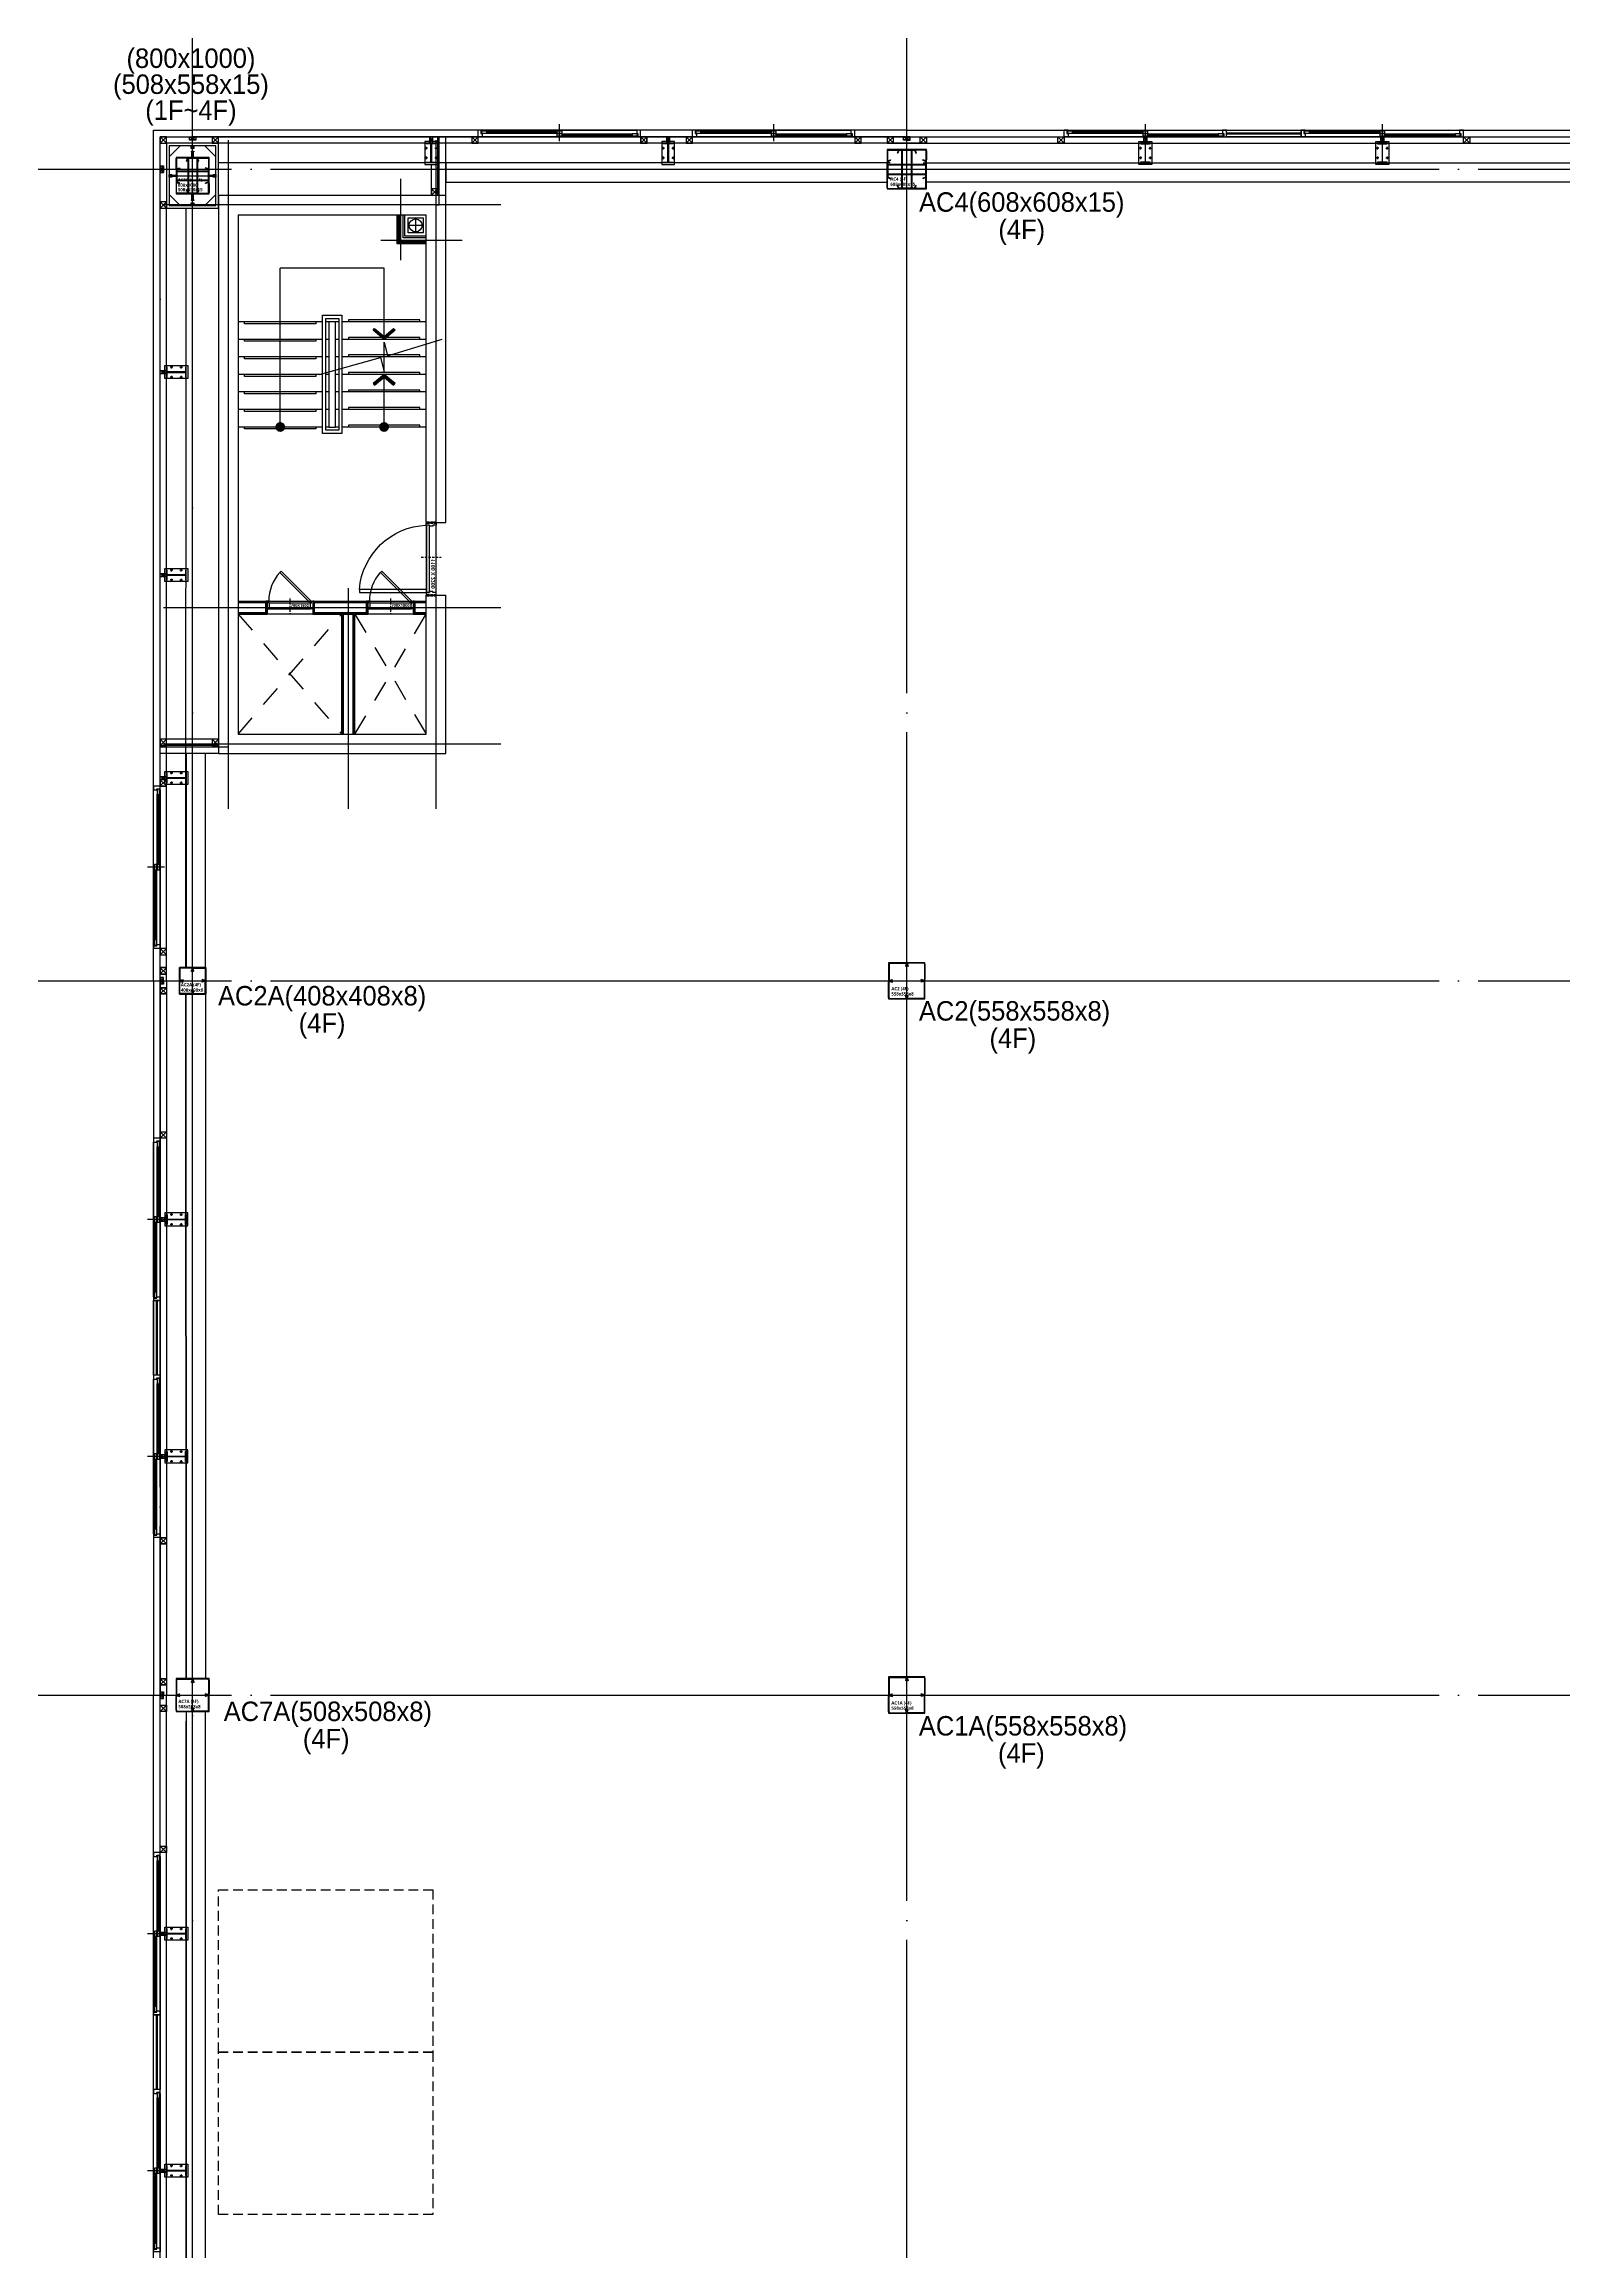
# Model space of a CAD drawing. Header units: millimetres. Extents: x -47382 to 204618, y -51045 to 127155.
# Drawn here: x 33714 to 57121, y 31796 to 65797 of the extents above; entities that cross this region are included whole.
import ezdxf
from ezdxf.enums import TextEntityAlignment as Align

# ---------------------------------------------------------------- set-up
doc = ezdxf.new("R2010")
doc.units = ezdxf.units.MM
doc.header["$LTSCALE"] = 300
doc.header["$MEASUREMENT"] = 0
for name, pattern in [('CEN', [62, 60, -1, 0, -1]), ('DASHED', [0.75, 0.5, -0.25]), ('HID', [2, 1.1, -0.9]), ('HIDDEN2', [0.1875, 0.125, -0.0625])]:
    doc.linetypes.add(name, pattern=pattern)
doc.layers.get('0').update_dxf_attribs({"linetype": 'CONTINUOUS'})
doc.layers.get('Defpoints').update_dxf_attribs({"color": 153, "linetype": 'CONTINUOUS'})
for name, color, linetype in [('1', 7, 'CONTINUOUS'), ('6', 6, 'CONTINUOUS'), ('A-CEN', 1, 'CEN'), ('A-CODE-DRAIN', 6, 'CONTINUOUS'), ('A-DOOR', 4, 'CONTINUOUS'), ('A-DOOR-JAMB', 4, 'CONTINUOUS'), ('A-DOOR-SILL', 8, 'CONTINUOUS'), ('A-DOOR-SWING', 8, 'CONTINUOUS'), ('A-FLOR-FLIN-TYP2', 8, 'CONTINUOUS'), ('A-FLOR-GW', 6, 'CONTINUOUS'), ('A-FLOR-PANL', 6, 'CONTINUOUS'), ('A-FLOR-STRA-ETC', 7, 'CONTINUOUS'), ('A-FLOR-STRA-MAIN', 4, 'CONTINUOUS'), ('A-FLOR-STRA-SUB', 9, 'CONTINUOUS'), ('A-FLOR-STUD', 9, 'CONTINUOUS'), ('A-PS-HID', 5, 'HID'), ('A-ST-AXIS-CEN', 252, 'CEN'), ('A-ST-COL', 2, 'CONTINUOUS'), ('A-ST-CONC', 2, 'CONTINUOUS'), ('A-WALL-DRY1', 7, 'CONTINUOUS'), ('A-WIN', 4, 'CONTINUOUS'), ('Bound', 9, 'CONTINUOUS'), ('SS-PLATE', 32, 'CONTINUOUS'), ('STEEL', 2, 'CONTINUOUS'), ('XREF-PLAN$0$A-STEEL', 7, 'CONTINUOUS'), ('지게차충전대', 7, 'DASHED'), ('충돌방지대 IN', 4, 'CONTINUOUS')]:
    doc.layers.add(name, color=color, linetype=linetype)
doc.layers.add('A-ANNO-NPLT', color=129, linetype='CONTINUOUS', plot=False)
doc.layers.add('Defpoint', color=161, linetype='CONTINUOUS', plot=False)
doc.layers.add('가는선', color=5, linetype='CONTINUOUS', lineweight=9)
doc.layers.add('보조근', color=7, linetype='CONTINUOUS', lineweight=0)
doc.styles.add('SH_대대리576', font='NanumGothicBold.ttf')
doc.styles.add('SHP-나눔bo', font='')
doc.styles.add('돋움', font='')
doc.styles.get('SHP-나눔bo').set_extended_font_data('NanumGothic', bold=True)
doc.styles.get('돋움').set_extended_font_data('Dotum')

# ---------------------------------------------------------------- blocks, each defined once
blk = doc.blocks.new('XR-평면도$0$8F-PLAN$0$arrow2')
at = {"color": 8}
blk.add_lwpolyline([(0, 0.87), (0.74, 0), (0, -0.87), (0.15, -1), (1, 0), (0.15, 1)], close=True, dxfattribs=at)
for points in [[(0, 0.87), (0.15, 1), (0.74, 0), (1, 0)], [(0.74, 0), (1, 0), (0, -0.87), (0.15, -1)]]:
    blk.add_solid(points, dxfattribs=at)
blk = doc.blocks.new('G$C3E142F4A')
at = {"layer": 'A-ANNO-NPLT', "linetype": 'HIDDEN2'}
for p, q in [((462, 740), (462, 720)), ((462, 740), (582, 740)), ((462, 730), (582, 730)), ((462, 720), (582, 720)), ((472, 740), (472, 720)), ((562, 740), (562, 720)), ((582, 740), (582, 720)), ((422, 370), (660, 370)), ((462, 20), (462, 0)), ((462, 20), (582, 20)), ((462, 10), (582, 10)), ((462, 0), (582, 0)), ((472, 20), (472, 0)), ((562, 20), (562, 0)), ((582, 20), (582, 0))]:
    blk.add_line(p, q, dxfattribs=at)
at = {"layer": 'A-ANNO-NPLT', "linetype": 'ByBlock'}
blk.add_lwpolyline([(462, 697), (497, 697), (497, 43), (462, 43)], close=True, dxfattribs=at)
at = {"layer": 'A-DOOR', "linetype": 'ByBlock'}
for p, q in [((0, 235), (462, 697)), ((462, 697), (462, 720)), ((462, 720), (582, 720)), ((462, 697), (484, 675)), ((497, 697), (462, 697)), ((497, 685), (497, 697)), ((582, 685), (497, 685)), ((582, 720), (582, 685)), ((21, 212), (484, 675))]:
    blk.add_line(p, q, dxfattribs=at)
blk.add_lwpolyline([(0, 235), (21, 212)], dxfattribs=at)
at = {"layer": 'A-DOOR-JAMB'}
for p, q in [((497, 43), (462, 43)), ((462, 43), (462, 20)), ((472, 20), (582, 20)), ((497, 55), (497, 43)), ((582, 55), (497, 55)), ((582, 20), (582, 55))]:
    blk.add_line(p, q, dxfattribs=at)
at = {"layer": 'A-DOOR-SILL'}
blk.add_line((582, 38), (582, 685), dxfattribs=at)
at = {"layer": 'A-DOOR-SWING'}
blk.add_arc((465, 711), 668, 228.3916, 269.7655, dxfattribs=at)
at = {"layer": 'A-ANNO-NPLT', "linetype": 'ByBlock', "style": 'SHP-나눔bo'}
blk.add_text('700X1800', height=45, rotation=90, dxfattribs=at).set_placement((552, 522), align=Align.CENTER)
blk = doc.blocks.new('A$C0e376f74')
at = {"layer": 'A-ANNO-NPLT', "linetype": 'HIDDEN2'}
for p, q in [((-20, 140), (-20, 10)), ((0, 140), (-20, 140)), ((0, 120), (-20, 120)), ((0, 30), (-20, 30)), ((0, 10), (-20, 10)), ((-10, 140), (-10, 10)), ((0, 140), (0, 10)), ((525, 230), (525, -80)), ((1100, 140), (1120, 140)), ((1100, 140), (1100, 10)), ((1100, 120), (1120, 120)), ((1100, 30), (1120, 30)), ((1100, 10), (1120, 10)), ((1110, 140), (1110, 10)), ((1120, 140), (1120, 10))]:
    blk.add_line(p, q, dxfattribs=at)
at = {"layer": 'A-ANNO-NPLT', "linetype": 'ByBlock'}
blk.add_lwpolyline([(1067, 102), (33, 102), (33, 147), (1067, 147)], close=True, dxfattribs=at)
at = {"layer": 'A-DOOR', "linetype": 'ByBlock'}
blk.add_lwpolyline([(1067, 1181), (1067, 147), (1022, 147), (1022, 1181)], close=True, dxfattribs=at)
at = {"layer": 'A-DOOR-JAMB'}
for points in [[(0, 20), (0, 0), (30, 0), (30, 50), (45, 50), (45, 100), (30, 100), (30, 150), (0, 150), (0, 130)], [(1100, 20), (1100, 0), (1070, 0), (1070, 50), (1055, 50), (1055, 100), (1070, 100), (1070, 150), (1100, 150), (1100, 130)]]:
    blk.add_lwpolyline(points, dxfattribs=at)
at = {"layer": 'A-DOOR-SILL'}
for p, q in [((30, 150), (1070, 150)), ((1070, 0), (30, 0))]:
    blk.add_line(p, q, dxfattribs=at)
at = {"layer": 'A-DOOR-SWING'}
blk.add_arc((1107, 109), 1075, 94.5299, 177.8035, dxfattribs=at)
at = {"layer": 'A-ANNO-NPLT', "linetype": 'ByBlock', "style": 'SHP-나눔bo'}
blk.add_text('1100 X 2200', height=60, dxfattribs=at).set_placement((781, 16), align=Align.CENTER)
blk = doc.blocks.new('41')
at = {"layer": 'A-CEN'}
for p, q in [((150, 850), (150, -9450)), ((3350, -9450), (3350, 850)), ((4350, -150), (-850, -150)), ((2000, -9450), (2000, -6050)), ((-850, -6350), (4350, -6350)), ((-850, -8450), (4350, -8450))]:
    blk.add_line(p, q, dxfattribs=at)
at = {"layer": 'A-FLOR-FLIN-TYP2'}
for p, q in [((1450, -6450), (750, -6450)), ((3000, -6450), (2300, -6450))]:
    blk.add_line(p, q, dxfattribs=at)
at = {"layer": 'A-FLOR-STRA-ETC'}
for p, q in [((2550, -1125), (950, -1125)), ((950, -3570), (950, -1125)), ((2550, -2220), (2550, -1125)), ((2550, -3570), (2550, -2760))]:
    blk.add_line(p, q, dxfattribs=at)
blk.add_lwpolyline([(1557, -2760), (2496, -2502), (2550, -2719), (2550, -2261), (2603, -2475), (3443, -2218)], dxfattribs=at)
at = {"layer": 'A-FLOR-STRA-ETC', "const_width": 75}
for points in [[(950, -3607, -1), (950, -3532, -1)], [(2550, -3607, -1), (2550, -3532, -1)]]:
    blk.add_lwpolyline(points, format="xyb", close=True, dxfattribs=at)
at = {"layer": 'A-FLOR-STRA-MAIN'}
for p, q in [((1600, -1950), (300, -1950)), ((1700, -1950), (1650, -1950)), ((1850, -1950), (1800, -1950)), ((3200, -1950), (1900, -1950)), ((1600, -2220), (300, -2220)), ((1700, -2220), (1650, -2220)), ((1850, -2220), (1800, -2220)), ((3200, -2220), (1900, -2220)), ((1600, -2490), (300, -2490)), ((1700, -2490), (1650, -2490)), ((1850, -2490), (1800, -2490)), ((3200, -2490), (1900, -2490)), ((1600, -2760), (300, -2760)), ((1600, -3030), (300, -3030)), ((1700, -2760), (1650, -2760)), ((1700, -3030), (1650, -3030)), ((1850, -2760), (1800, -2760)), ((1850, -3030), (1800, -3030)), ((3200, -2760), (1900, -2760)), ((3200, -3030), (1900, -3030)), ((1600, -3300), (300, -3300)), ((1700, -3300), (1650, -3300)), ((1850, -3300), (1800, -3300)), ((3200, -3300), (1900, -3300)), ((1600, -3570), (300, -3570)), ((1700, -3570), (1650, -3570)), ((1850, -3570), (1800, -3570)), ((3200, -3570), (1900, -3570))]:
    blk.add_line(p, q, dxfattribs=at)
blk.add_lwpolyline([(1700, -3570), (1800, -3570), (1800, -1950), (1700, -1950)], close=True, dxfattribs=at)
at = {"layer": 'A-FLOR-STRA-SUB', "color": 250}
for points in [[(1500, -1950), (1500, -1980), (400, -1980), (400, -1950)], [(3100, -1950), (3100, -1920), (2000, -1920), (2000, -1950)], [(1500, -2220), (1500, -2250), (400, -2250), (400, -2220)], [(3100, -2220), (3100, -2190), (2000, -2190), (2000, -2220)], [(1500, -2490), (1500, -2520), (400, -2520), (400, -2490)], [(3100, -2490), (3100, -2460), (2000, -2460), (2000, -2490)], [(1500, -2760), (1500, -2790), (400, -2790), (400, -2760)], [(1500, -3030), (1500, -3060), (400, -3060), (400, -3030)], [(3100, -2760), (3100, -2730), (2000, -2730), (2000, -2760)], [(3100, -3030), (3100, -3000), (2000, -3000), (2000, -3030)], [(1500, -3300), (1500, -3330), (400, -3330), (400, -3300)], [(3100, -3300), (3100, -3270), (2000, -3270), (2000, -3300)], [(1500, -3570), (1500, -3600), (400, -3600), (400, -3570)], [(3100, -3570), (3100, -3540), (2000, -3540), (2000, -3570)]]:
    blk.add_lwpolyline(points, dxfattribs=at)
at = {"layer": 'A-FLOR-STRA-SUB'}
for points in [[(1900, -3670), (1600, -3670), (1600, -1850), (1900, -1850)], [(1850, -3620), (1650, -3620), (1650, -1900), (1850, -1900)]]:
    blk.add_lwpolyline(points, close=True, dxfattribs=at)
at = {"layer": 'A-PS-HID'}
for p, q in [((300, -8300), (1900, -6450)), ((300, -6450), (1900, -8300)), ((2100, -8300), (3200, -6450)), ((2100, -6450), (3200, -8300))]:
    blk.add_line(p, q, dxfattribs=at)
at = {"layer": 'A-ST-CONC'}
for p, q in [((0, 0), (3500, 0)), ((0, 0), (0, -8600)), ((3500, -5040), (3500, 0)), ((300, -300), (3200, -300)), ((300, -300), (300, -8300)), ((3200, -5040), (3200, -300)), ((3200, -5040), (3500, -5040)), ((3200, -8300), (3200, -6160)), ((3200, -6160), (3500, -6160)), ((3500, -8600), (3500, -6160)), ((300, -8300), (3200, -8300)), ((0, -8600), (3500, -8600))]:
    blk.add_line(p, q, dxfattribs=at)
at = {"layer": 'A-WALL-DRY1'}
for p, q in [((300, -6250), (750, -6250)), ((300, -6262), (738, -6262)), ((300, -6275), (725, -6275)), ((300, -6425), (725, -6425)), ((300, -6438), (738, -6438)), ((300, -6450), (750, -6450)), ((725, -6275), (725, -6425)), ((738, -6262), (738, -6438)), ((750, -6250), (750, -6450)), ((1450, -6250), (2300, -6250)), ((1450, -6250), (1450, -6450)), ((1450, -6450), (2300, -6450)), ((1462, -6262), (2288, -6262)), ((1462, -6262), (1462, -6438)), ((1462, -6438), (2288, -6438)), ((1475, -6275), (2275, -6275)), ((1475, -6275), (1475, -6425)), ((1475, -6425), (2275, -6425)), ((1900, -8300), (1900, -6450)), ((1912, -8300), (1912, -6450)), ((1925, -8300), (1925, -6450)), ((2075, -8300), (2075, -6450)), ((2088, -8300), (2088, -6450)), ((2100, -8300), (2100, -6450)), ((2275, -6275), (2275, -6425)), ((2288, -6262), (2288, -6438)), ((2300, -6250), (2300, -6450)), ((3000, -6250), (3200, -6250)), ((3000, -6250), (3000, -6450)), ((3000, -6450), (3200, -6450)), ((3012, -6262), (3200, -6262)), ((3012, -6262), (3012, -6438)), ((3012, -6438), (3200, -6438)), ((3025, -6275), (3025, -6425)), ((3025, -6275), (3200, -6275)), ((3025, -6425), (3200, -6425))]:
    blk.add_line(p, q, dxfattribs=at)
at = {"rotation": 270}
for p in [(730, -5788), (2280, -5788)]:
    blk.add_blockref('G$C3E142F4A', p, dxfattribs=at)
at = {"layer": 'A-DOOR', "xscale": -1, "rotation": 89.99999999999986}
blk.add_blockref('A$C0e376f74', (3350, -5050), dxfattribs=at)
at = {"layer": 'A-FLOR-STRA-ETC', "extrusion": (0, 0, -1), "xscale": 166.9148302599861, "yscale": 167.8920954242349, "zscale": -166.9148302599861, "rotation": 270.0000170093786}
blk.add_blockref('XR-평면도$0$8F-PLAN$0$arrow2', (-2550, -2053), dxfattribs=at)
at = {"layer": 'A-FLOR-STRA-ETC', "xscale": 166.9148302599861, "yscale": 167.8920954242349, "zscale": 166.9148302599861, "rotation": 90.00001700937857}
blk.add_blockref('XR-평면도$0$8F-PLAN$0$arrow2', (2550, -2927), dxfattribs=at)
blk = doc.blocks.new('A$C284E115B')
at = {"layer": 'A-FLOR-STUD'}
for p, q in [((2, 48, -103000), (98, 2, -103000)), ((2, 2, -103000), (98, 48, -103000))]:
    blk.add_line(p, q, dxfattribs=at)
at = {"layer": 'A-FLOR-STUD', "elevation": -103000}
for points in [[(0, 50), (100, 50), (100, 0), (0, 0)], [(2, 48), (98, 48), (98, 2), (2, 2)]]:
    blk.add_lwpolyline(points, close=True, dxfattribs=at)
blk = doc.blocks.new('BOLT')
at = {"layer": '1', "color": 251}
for p, q in [((-21, 0), (21, 0)), ((0, -21), (0, 21))]:
    blk.add_line(p, q, dxfattribs=at)
at = {"layer": '6', "color": 251}
blk.add_circle((0, 0), 11, dxfattribs=at)
blk = doc.blocks.new('WC2_BP')
at = {"layer": 'SS-PLATE', "color": 251, "ltscale": 0.05}
blk.add_lwpolyline([(-175, -100), (175, -100), (175, 100), (-175, 100)], close=True, dxfattribs=at)
at = {"linetype": 'HID', "yscale": 0.909090909090909, "zscale": 0.909090909090909}
for p, xscale in [((-75, 75), -0.909090909090909), ((75, 75), 0.909090909090909)]:
    blk.add_blockref('BOLT', p, dxfattribs=dict(at, xscale=xscale))
at = {"linetype": 'HID', "yscale": 0.909090909090909, "zscale": 0.909090909090909, "rotation": 180}
for p, xscale in [((-75, -75), 0.909090909090909), ((75, -75), -0.909090909090909)]:
    blk.add_blockref('BOLT', p, dxfattribs=dict(at, xscale=xscale))
blk = doc.blocks.new('H-300X150X6_5X9')
at = {"layer": 'Defpoint'}
for p, q in [((-3.25, 0), (3.25, 0)), ((0, -150), (0, 150))]:
    blk.add_line(p, q, dxfattribs=at)
at = {"layer": 'STEEL'}
blk.add_lwpolyline([(-75, -150), (-75, -141), (-16.25, -141, 0.41421356), (-3.25, -128), (-3.25, 128, 0.41421356), (-16.25, 141), (-75, 141), (-75, 150), (75, 150), (75, 141), (16.25, 141, 0.41421356), (3.25, 128), (3.25, -128, 0.41421356), (16.25, -141), (75, -141), (75, -150)], format="xyb", close=True, dxfattribs=at)
at = {"layer": 'SS-PLATE', "color": 251, "ltscale": 0.05, "rotation": 90}
blk.add_blockref('WC2_BP', (0, 0), dxfattribs=at)
blk = doc.blocks.new('A$C2E56680A')
blk.add_blockref('A$C284E115B', (0, 50))
at = {"layer": 'STEEL', "xscale": -1, "rotation": 89.99999999999999}
blk.add_blockref('H-300X150X6_5X9', (250, 75, -103000), dxfattribs=at)
blk = doc.blocks.new('3-11000')
at = {"layer": 'A-FLOR-FLIN-TYP2'}
for p, q in [((200, -300, -103000), (200, 11000, -103000)), ((500, 254, -103496), (500, 10600, -952))]:
    blk.add_line(p, q, dxfattribs=at)
at = {"layer": 'A-FLOR-GW'}
for p, q in [((0, 0, -103000), (0, 11000, -103000)), ((100, 0, -103000), (100, 11000, -103000))]:
    blk.add_line(p, q, dxfattribs=at)
for p in [(100, 7250), (100, 3600)]:
    blk.add_blockref('A$C2E56680A', p)
blk = doc.blocks.new('A$C02DD68EE')
at = {"layer": 'A-FLOR-STUD'}
for p, q in [((125, 11000, -103000), (102, 10952, -103000)), ((125, 11000, -103000), (148, 10952, -103000)), ((102, 48, -103000), (125, 0, -103000)), ((148, 48, -103000), (125, 0, -103000))]:
    blk.add_line(p, q, dxfattribs=at)
at = {"layer": 'A-FLOR-STUD', "elevation": -103000}
for points in [[(100, 11000), (100, 10950), (150, 10950), (150, 11000)], [(102, 11000), (102, 10952), (148, 10952), (148, 11000)], [(150, 0), (150, 50), (100, 50), (100, 0)], [(148, 0), (148, 48), (102, 48), (102, 0)]]:
    blk.add_lwpolyline(points, dxfattribs=at)
blk.add_blockref('3-11000', (0, 0))
blk = doc.blocks.new('pw2700')
at = {"layer": 'A-WIN'}
for p, q in [((-2525, 0), (-2525, 100)), ((-2465, 100), (-2525, 100)), ((-2465, 0), (-2525, 0)), ((-2465, 91), (-2485, 91)), ((-2485, 91), (-2485, 50)), ((-2485, 50), (-2465, 50)), ((-2395, 88), (-2475, 88)), ((-2475, 88), (-2475, 53)), ((-2475, 53), (-2395, 53)), ((-2465, 100), (-85, 100)), ((-2465, 100), (-2465, 91)), ((-2465, 50), (-2465, 0)), ((-85, 0), (-2465, 0)), ((-2395, 88), (-1315, 88)), ((-2395, 53), (-2395, 88)), ((-2395, 71), (-1315, 71)), ((-2395, 53), (-1315, 53)), ((-1235, 88), (-1315, 88)), ((-1315, 88), (-1315, 53)), ((-1315, 53), (-1235, 53)), ((-1235, 47), (-1315, 47)), ((-1315, 47), (-1315, 12)), ((-1315, 12), (-1235, 12)), ((-1275, -70), (-1275, 195)), ((-1235, 53), (-1235, 88)), ((-1235, 47), (-155, 47)), ((-1235, 12), (-1235, 47)), ((-1235, 30), (-155, 30)), ((-1235, 12), (-155, 12)), ((-75, 47), (-155, 47)), ((-155, 47), (-155, 12)), ((-155, 12), (-75, 12)), ((-25, 100), (-85, 100)), ((-85, 100), (-85, 50)), ((-85, 50), (-65, 50)), ((-65, 9), (-85, 9)), ((-85, 9), (-85, 0)), ((-85, 0), (-25, 0)), ((-75, 12), (-75, 47)), ((-65, 50), (-65, 9)), ((-25, 0), (-25, 100)), ((-25, 50), (1125, 50)), ((1125, 0), (1125, 100)), ((1185, 100), (1125, 100)), ((1185, 0), (1125, 0)), ((1185, 91), (1165, 91)), ((1165, 91), (1165, 50)), ((1165, 50), (1185, 50)), ((1255, 88), (1175, 88)), ((1175, 88), (1175, 53)), ((1175, 53), (1255, 53)), ((1185, 100), (3565, 100)), ((1185, 100), (1185, 91)), ((1185, 50), (1185, 0)), ((3565, 0), (1185, 0)), ((1255, 88), (2335, 88)), ((1255, 53), (1255, 88)), ((1255, 71), (2335, 71)), ((1255, 53), (2335, 53)), ((2415, 88), (2335, 88)), ((2335, 88), (2335, 53)), ((2335, 53), (2415, 53)), ((2415, 47), (2335, 47)), ((2335, 47), (2335, 12)), ((2335, 12), (2415, 12)), ((2375, -70), (2375, 195)), ((2415, 53), (2415, 88)), ((2415, 47), (3495, 47)), ((2415, 12), (2415, 47)), ((2415, 30), (3495, 30)), ((2415, 12), (3495, 12)), ((3575, 47), (3495, 47)), ((3495, 47), (3495, 12)), ((3495, 12), (3575, 12)), ((3625, 100), (3565, 100)), ((3565, 100), (3565, 50)), ((3565, 50), (3585, 50)), ((3585, 9), (3565, 9)), ((3565, 9), (3565, 0)), ((3565, 0), (3625, 0)), ((3575, 12), (3575, 47)), ((3585, 50), (3585, 9)), ((3625, 0), (3625, 100))]:
    blk.add_line(p, q, dxfattribs=at)
blk.add_lwpolyline([(-25, 0), (-25, 100), (1125, 100), (1125, 0)], close=True, dxfattribs=at)
at = {"layer": '가는선'}
for p, q in [((-25, 62), (1125, 62)), ((-25, 38), (1125, 38))]:
    blk.add_line(p, q, dxfattribs=at)
blk = doc.blocks.new('G$CE0568444')
at = {"layer": 'A-WIN'}
for p, q in [((0, 70, -103000), (0, 170, -103000)), ((60, 170, -103000), (0, 170, -103000)), ((60, 70, -103000), (0, 70, -103000)), ((60, 161, -103000), (40, 161, -103000)), ((40, 161, -103000), (40, 120, -103000)), ((40, 120, -103000), (60, 120, -103000)), ((130, 158, -103000), (50, 158, -103000)), ((50, 158, -103000), (50, 123, -103000)), ((50, 123, -103000), (130, 123, -103000)), ((60, 170, -103000), (2440, 170, -103000)), ((60, 170, -103000), (60, 161, -103000)), ((60, 120, -103000), (60, 70, -103000)), ((2440, 70, -103000), (60, 70, -103000)), ((130, 158, -103000), (1210, 158, -103000)), ((130, 123, -103000), (130, 158, -103000)), ((130, 140, -103000), (1210, 140, -103000)), ((130, 123, -103000), (1210, 123, -103000)), ((1290, 158, -103000), (1210, 158, -103000)), ((1210, 158, -103000), (1210, 123, -103000)), ((1210, 123, -103000), (1290, 123, -103000)), ((1290, 117, -103000), (1210, 117, -103000)), ((1210, 117, -103000), (1210, 82, -103000)), ((1210, 82, -103000), (1290, 82, -103000)), ((1250, 0, -103000), (1250, 265, -103000)), ((1290, 123, -103000), (1290, 158, -103000)), ((1290, 117, -103000), (2370, 117, -103000)), ((1290, 82, -103000), (1290, 117, -103000)), ((1290, 99, -103000), (2370, 99, -103000)), ((1290, 82, -103000), (2370, 82, -103000)), ((2450, 117, -103000), (2370, 117, -103000)), ((2370, 117, -103000), (2370, 82, -103000)), ((2370, 82, -103000), (2450, 82, -103000)), ((2500, 170, -103000), (2440, 170, -103000)), ((2440, 170, -103000), (2440, 120, -103000)), ((2440, 120, -103000), (2460, 120, -103000)), ((2460, 79, -103000), (2440, 79, -103000)), ((2440, 79, -103000), (2440, 70, -103000)), ((2440, 70, -103000), (2500, 70, -103000)), ((2450, 82, -103000), (2450, 117, -103000)), ((2460, 120, -103000), (2460, 79, -103000)), ((2500, 70, -103000), (2500, 170, -103000))]:
    blk.add_line(p, q, dxfattribs=at)
blk = doc.blocks.new('XREF-PLAN$0$각-100X100')
at = {"layer": 'XREF-PLAN$0$A-STEEL', "color": 1}
for p, q in [((-47.7, -47.7), (47.7, 47.7)), ((-47.7, 47.7), (47.7, -47.7))]:
    blk.add_line(p, q, dxfattribs=at)
at = {"layer": 'XREF-PLAN$0$A-STEEL'}
blk.add_lwpolyline([(-50, -50), (50, -50), (50, 50), (-50, 50)], close=True, dxfattribs=at)
at = {"layer": 'XREF-PLAN$0$A-STEEL', "color": 8}
blk.add_lwpolyline([(-47.7, -47.7), (47.7, -47.7), (47.7, 47.7), (-47.7, 47.7)], close=True, dxfattribs=at)
blk = doc.blocks.new('AC1A (4f)')
at = {"layer": 'A-ST-COL'}
for p, q in [((20, 558), (20, 319)), ((28, 558), (28, 319)), ((40, 578), (279, 578)), ((40, 570), (279, 570)), ((290, 554), (277, 523)), ((285, 520), (277, 523)), ((298, 551), (285, 520)), ((300, 551), (313, 520)), ((308, 554), (321, 523)), ((313, 520), (321, 523)), ((558, 578), (319, 578)), ((558, 570), (319, 570)), ((570, 558), (570, 319)), ((578, 558), (578, 319)), ((20, 40), (20, 279)), ((28, 40), (28, 279)), ((40, 28), (279, 28)), ((40, 20), (279, 20)), ((44, 308), (75, 321)), ((44, 290), (75, 277)), ((47, 300), (78, 313)), ((47, 298), (78, 285)), ((78, 313), (75, 321)), ((78, 285), (75, 277)), ((285, 78), (277, 75)), ((290, 44), (277, 75)), ((298, 47), (285, 78)), ((300, 47), (313, 78)), ((308, 44), (321, 75)), ((313, 78), (321, 75)), ((558, 28), (319, 28)), ((558, 20), (319, 20)), ((520, 313), (523, 321)), ((551, 300), (520, 313)), ((551, 298), (520, 285)), ((520, 285), (523, 277)), ((554, 308), (523, 321)), ((554, 290), (523, 277)), ((570, 40), (570, 279)), ((578, 40), (578, 279))]:
    blk.add_line(p, q, dxfattribs=at)
for centre, radius, start, end in [((40, 558), 20, 90, 180), ((40, 558), 12, 90, 180), ((279, 558), 20, 340, 90), ((279, 558), 12, 340, 90), ((319, 558), 20, 90, 200), ((319, 558), 12, 90, 200), ((558, 558), 20, 0, 90), ((558, 558), 12, 0, 90), ((40, 319), 20, 180, 290), ((40, 279), 20, 70, 180), ((40, 40), 20, 180, 270), ((40, 319), 12, 180, 290), ((40, 279), 12, 70, 180), ((40, 40), 12, 180, 270), ((279, 40), 20, 270, 20), ((279, 40), 12, 270, 20), ((319, 40), 20, 160, 270), ((319, 40), 12, 160, 270), ((558, 319), 20, 250, 0), ((558, 279), 20, 0, 110), ((558, 319), 12, 250, 0), ((558, 279), 12, 0, 110), ((558, 40), 20, 270, 0), ((558, 40), 12, 270, 0)]:
    blk.add_arc(centre, radius, start, end, dxfattribs=at)
at = {"layer": 'Bound', "color": 9, "linetype": 'Continuous'}
for p, q in [((578, 578), (20, 578)), ((20, 578), (20, 20)), ((578, 20), (578, 578)), ((20, 20), (578, 20))]:
    blk.add_line(p, q, dxfattribs=at)
at = {"layer": 'Defpoint'}
for p, q in [((299, 0), (299, 598)), ((0, 299), (598, 299))]:
    blk.add_line(p, q, dxfattribs=at)
at = {"layer": 'Defpoint', "linetype": 'Continuous', "style": 'SH_대대리576'}
for s, p in [('AC1A (4F)', (62, 179)), ('558x558x8', (62, 98))]:
    blk.add_text(s, height=50, dxfattribs=at).set_placement(p, align=Align.MIDDLE_LEFT)
blk = doc.blocks.new('AC2 (4f)')
at = {"layer": 'A-ST-COL'}
for p, q in [((20, 558), (20, 319)), ((28, 558), (28, 319)), ((40, 578), (279, 578)), ((40, 570), (279, 570)), ((290, 554), (277, 523)), ((285, 520), (277, 523)), ((298, 551), (285, 520)), ((300, 551), (313, 520)), ((308, 554), (321, 523)), ((313, 520), (321, 523)), ((558, 578), (319, 578)), ((558, 570), (319, 570)), ((570, 558), (570, 319)), ((578, 558), (578, 319)), ((20, 40), (20, 279)), ((28, 40), (28, 279)), ((40, 28), (279, 28)), ((40, 20), (279, 20)), ((44, 308), (75, 321)), ((44, 290), (75, 277)), ((47, 300), (78, 313)), ((47, 298), (78, 285)), ((78, 313), (75, 321)), ((78, 285), (75, 277)), ((285, 78), (277, 75)), ((290, 44), (277, 75)), ((298, 47), (285, 78)), ((300, 47), (313, 78)), ((308, 44), (321, 75)), ((313, 78), (321, 75)), ((558, 28), (319, 28)), ((558, 20), (319, 20)), ((520, 313), (523, 321)), ((551, 300), (520, 313)), ((551, 298), (520, 285)), ((520, 285), (523, 277)), ((554, 308), (523, 321)), ((554, 290), (523, 277)), ((570, 40), (570, 279)), ((578, 40), (578, 279))]:
    blk.add_line(p, q, dxfattribs=at)
for centre, radius, start, end in [((40, 558), 20, 90, 180), ((40, 558), 12, 90, 180), ((279, 558), 20, 340, 90), ((279, 558), 12, 340, 90), ((319, 558), 20, 90, 200), ((319, 558), 12, 90, 200), ((558, 558), 20, 0, 90), ((558, 558), 12, 0, 90), ((40, 319), 20, 180, 290), ((40, 279), 20, 70, 180), ((40, 40), 20, 180, 270), ((40, 319), 12, 180, 290), ((40, 279), 12, 70, 180), ((40, 40), 12, 180, 270), ((279, 40), 20, 270, 20), ((279, 40), 12, 270, 20), ((319, 40), 20, 160, 270), ((319, 40), 12, 160, 270), ((558, 319), 20, 250, 0), ((558, 279), 20, 0, 110), ((558, 319), 12, 250, 0), ((558, 279), 12, 0, 110), ((558, 40), 20, 270, 0), ((558, 40), 12, 270, 0)]:
    blk.add_arc(centre, radius, start, end, dxfattribs=at)
at = {"layer": 'Bound', "color": 9, "linetype": 'Continuous'}
for p, q in [((578, 578), (20, 578)), ((20, 578), (20, 20)), ((578, 20), (578, 578)), ((20, 20), (578, 20))]:
    blk.add_line(p, q, dxfattribs=at)
at = {"layer": 'Defpoint'}
for p, q in [((299, 0), (299, 598)), ((0, 299), (598, 299))]:
    blk.add_line(p, q, dxfattribs=at)
at = {"layer": 'Defpoint', "linetype": 'Continuous', "style": 'SH_대대리576'}
for s, p in [('AC2 (4F)', (62, 179)), ('558x558x8', (62, 98))]:
    blk.add_text(s, height=50, dxfattribs=at).set_placement(p, align=Align.MIDDLE_LEFT)
blk = doc.blocks.new('AC7A(4f)')
at = {"layer": 'A-ST-COL'}
for p, q in [((20, 508), (20, 294)), ((28, 508), (28, 294)), ((40, 528), (254, 528)), ((40, 520), (254, 520)), ((265, 504), (252, 473)), ((260, 470), (252, 473)), ((273, 501), (260, 470)), ((275, 501), (288, 470)), ((283, 504), (296, 473)), ((288, 470), (296, 473)), ((508, 528), (294, 528)), ((508, 520), (294, 520)), ((520, 508), (520, 294)), ((528, 508), (528, 294)), ((20, 40), (20, 254)), ((28, 40), (28, 254)), ((40, 28), (254, 28)), ((40, 20), (254, 20)), ((44, 283), (75, 296)), ((44, 265), (75, 252)), ((47, 275), (78, 288)), ((47, 273), (78, 260)), ((78, 288), (75, 296)), ((78, 260), (75, 252)), ((260, 78), (252, 75)), ((265, 44), (252, 75)), ((273, 47), (260, 78)), ((275, 47), (288, 78)), ((283, 44), (296, 75)), ((288, 78), (296, 75)), ((508, 28), (294, 28)), ((508, 20), (294, 20)), ((470, 288), (473, 296)), ((501, 275), (470, 288)), ((501, 273), (470, 260)), ((470, 260), (473, 252)), ((504, 283), (473, 296)), ((504, 265), (473, 252)), ((520, 40), (520, 254)), ((528, 40), (528, 254))]:
    blk.add_line(p, q, dxfattribs=at)
for centre, radius, start, end in [((40, 508), 20, 90, 180), ((40, 508), 12, 90, 180), ((254, 508), 20, 340, 90), ((254, 508), 12, 340, 90), ((294, 508), 20, 90, 200), ((294, 508), 12, 90, 200), ((508, 508), 20, 0, 90), ((508, 508), 12, 0, 90), ((40, 294), 20, 180, 290), ((40, 254), 20, 70, 180), ((40, 40), 20, 180, 270), ((40, 294), 12, 180, 290), ((40, 254), 12, 70, 180), ((40, 40), 12, 180, 270), ((254, 40), 20, 270, 20), ((254, 40), 12, 270, 20), ((294, 40), 20, 160, 270), ((294, 40), 12, 160, 270), ((508, 294), 20, 250, 0), ((508, 254), 20, 0, 110), ((508, 294), 12, 250, 0), ((508, 254), 12, 0, 110), ((508, 40), 20, 270, 0), ((508, 40), 12, 270, 0)]:
    blk.add_arc(centre, radius, start, end, dxfattribs=at)
at = {"layer": 'Bound', "color": 9, "linetype": 'Continuous'}
for p, q in [((528, 528), (20, 528)), ((20, 528), (20, 20)), ((528, 20), (528, 528)), ((20, 20), (528, 20))]:
    blk.add_line(p, q, dxfattribs=at)
at = {"layer": 'Defpoint'}
for p, q in [((274, 0), (274, 548)), ((0, 274), (548, 274))]:
    blk.add_line(p, q, dxfattribs=at)
at = {"layer": 'Defpoint', "linetype": 'Continuous', "style": 'SH_대대리576'}
for s, p in [('AC7A (4F)', (55, 177)), ('508x508x8', (55, 96))]:
    blk.add_text(s, height=50, dxfattribs=at).set_placement(p, align=Align.MIDDLE_LEFT)
blk = doc.blocks.new('AC2A(4f)')
at = {"layer": 'A-ST-COL'}
for points in [[(42, 422, 0.414214), (30, 410), (30, 246, 0.520567), (46, 235), (77, 246), (80, 239), (49, 227, -0.520567), (22, 246), (22, 410, -0.414214), (42, 430), (206, 430, -0.520567), (225, 403), (213, 372), (206, 375), (217, 406, 0.520567), (206, 422)], [(410, 422, -0.414214), (422, 410), (422, 246, -0.520567), (406, 235), (375, 246), (372, 239), (403, 227, 0.520567), (430, 246), (430, 410, 0.414214), (410, 430), (246, 430, 0.520567), (227, 403), (239, 372), (246, 375), (235, 406, -0.520567), (246, 422)], [(42, 30, -0.414214), (30, 42), (30, 206, -0.520567), (46, 217), (77, 206), (80, 213), (49, 225, 0.520567), (22, 206), (22, 42, 0.414214), (42, 22), (206, 22, 0.520567), (225, 49), (213, 80), (206, 77), (217, 46, -0.520567), (206, 30)], [(410, 30, 0.414214), (422, 42), (422, 206, 0.520567), (406, 217), (375, 206), (372, 213), (403, 225, -0.520567), (430, 206), (430, 42, -0.414214), (410, 22), (246, 22, -0.520567), (227, 49), (239, 80), (246, 77), (235, 46, 0.520567), (246, 30)]]:
    blk.add_lwpolyline(points, format="xyb", close=True, dxfattribs=at)
at = {"layer": 'Bound', "color": 9, "linetype": 'Continuous'}
for p, q in [((430, 430), (22, 430)), ((22, 22), (22, 430)), ((430, 430), (430, 22)), ((22, 22), (430, 22))]:
    blk.add_line(p, q, dxfattribs=at)
at = {"layer": 'Defpoint'}
for p, q in [((226, 0), (226, 452)), ((0, 226), (452, 226))]:
    blk.add_line(p, q, dxfattribs=at)
at = {"layer": 'Defpoint', "linetype": 'Continuous', "style": 'SH_대대리576'}
for s, p in [('AC2A (4F)', (45, 167)), ('408x408x8', (45, 86))]:
    blk.add_text(s, height=50, dxfattribs=at).set_placement(p, align=Align.MIDDLE_LEFT)
blk = doc.blocks.new('xbar')
at = {"layer": 'Defpoints'}
blk.add_lwpolyline([(-21, 21), (21, 21), (21, -21), (-21, -21)], close=True, dxfattribs=at)
at = {"layer": '보조근'}
for p, q in [((-21, -21), (21, 21)), ((-21, 21), (21, -21))]:
    blk.add_line(p, q, dxfattribs=at)
blk = doc.blocks.new('AC10(1~4f)')
for points in [[(325, 779), (475, 779), (475, 764), (325, 764)], [(146, 598), (146, 400), (161, 400), (161, 598)], [(654, 400), (654, 598), (639, 598), (639, 400)], [(325, 219), (325, 234), (475, 234), (475, 219)]]:
    blk.add_hatch(color=9).paths.add_polyline_path(points)
for p, q in [((326, 764), (326, 234)), ((335, 764), (335, 234)), ((465, 764), (465, 234)), ((474, 764), (474, 234)), ((161, 574), (639, 574)), ((161, 565), (639, 565)), ((161, 435), (639, 435)), ((161, 426), (639, 426))]:
    blk.add_line(p, q)
for points in [[(760, 960), (40, 960), (40, 40), (760, 40)], [(390, 869), (382, 869), (382, 879), (418, 879), (418, 869), (410, 869), (410, 779), (390, 779)], [(56, 490), (56, 482), (46, 482), (46, 518), (56, 518), (56, 510), (146, 510), (146, 490)], [(744, 510), (744, 518), (754, 518), (754, 482), (744, 482), (744, 490), (654, 490), (654, 510)], [(410, 129), (418, 129), (418, 119), (382, 119), (382, 129), (390, 129), (390, 219), (410, 219)]]:
    blk.add_lwpolyline(points, close=True)
for points in [[(211, 960), (40, 789)], [(589, 960), (760, 789)], [(211, 40), (40, 211)], [(589, 40), (760, 211)]]:
    blk.add_lwpolyline(points)
at = {"color": 8, "linetype": 'Continuous'}
for points in [[(325, 779), (475, 779), (475, 764), (325, 764)], [(146, 598), (146, 400), (161, 400), (161, 598)], [(654, 400), (654, 598), (639, 598), (639, 400)], [(325, 219), (475, 219), (475, 234), (325, 234)]]:
    blk.add_lwpolyline(points, close=True, dxfattribs=at)
at = {"layer": 'A-ST-COL'}
blk.add_lwpolyline([(800, 1000), (0, 1000), (0, 0), (800, 0)], close=True, dxfattribs=at)
for points in [[(154, 620, 0.520567), (170, 609), (201, 620), (204, 613), (173, 601, -0.520567), (146, 620), (146, 759, -0.414214), (166, 779), (305, 779, -0.520567), (324, 752), (312, 721), (305, 724), (316, 755, 0.520567), (305, 771), (166, 771, 0.414214), (154, 759)], [(646, 620, -0.520567), (630, 609), (599, 620), (596, 613), (627, 601, 0.520567), (654, 620), (654, 759, 0.414214), (634, 779), (495, 779, 0.520567), (476, 752), (488, 721), (495, 724), (484, 755, -0.520567), (495, 771), (634, 771, -0.414214), (646, 759)], [(154, 380, -0.520567), (170, 391), (201, 380), (204, 387), (173, 399, 0.520567), (146, 380), (146, 241, 0.414214), (166, 221), (305, 221, 0.520567), (324, 248), (312, 279), (305, 276), (316, 245, -0.520567), (305, 229), (166, 229, -0.414214), (154, 241)], [(646, 380, 0.520567), (630, 391), (599, 380), (596, 387), (627, 399, -0.520567), (654, 380), (654, 241, -0.414214), (634, 221), (495, 221, -0.520567), (476, 248), (488, 279), (495, 276), (484, 245, 0.520567), (495, 229), (634, 229, 0.414214), (646, 241)]]:
    blk.add_lwpolyline(points, format="xyb", close=True, dxfattribs=at)
at = {"layer": 'Bound', "color": 9, "linetype": 'Continuous'}
for p, q in [((146, 779), (146, 221)), ((654, 779), (146, 779)), ((654, 221), (654, 779)), ((146, 221), (654, 221))]:
    blk.add_line(p, q, dxfattribs=at)
at = {"layer": 'Defpoint'}
for p, q in [((400, 199), (400, 799)), ((124, 500), (676, 500))]:
    blk.add_line(p, q, dxfattribs=at)
at = {"layer": '보조근', "rotation": 89.99999999999937}
for p in [(400, 939), (61, 500), (739, 500), (400, 61)]:
    blk.add_blockref('xbar', p, dxfattribs=at)
at = {"layer": 'Defpoint', "linetype": 'Continuous', "style": 'SH_대대리576'}
for s, p in [('AC10 (1~4F)', (173, 437)), ('800x1000', (173, 356)), ('508x558x15', (173, 286))]:
    blk.add_text(s, height=50, dxfattribs=at).set_placement(p, align=Align.MIDDLE_LEFT)
blk = doc.blocks.new('AC4A(4f)')
for points in [[(20, 449), (20, 199), (35, 199), (35, 449)], [(199, 628), (449, 628), (449, 613), (199, 613)], [(628, 199), (628, 449), (613, 449), (613, 199)], [(199, 20), (449, 20), (449, 35), (199, 35)]]:
    blk.add_hatch(color=9).paths.add_polyline_path(points)
for p, q in [((33, 403), (615, 403)), ((33, 394), (615, 394)), ((244, 615), (244, 33)), ((253, 615), (253, 33)), ((394, 615), (394, 33)), ((403, 615), (403, 33)), ((33, 254), (615, 254)), ((33, 245), (615, 245))]:
    blk.add_line(p, q)
at = {"color": 8, "linetype": 'Continuous'}
for points in [[(20, 449), (20, 199), (35, 199), (35, 449)], [(199, 628), (449, 628), (449, 613), (199, 613)], [(628, 199), (628, 449), (613, 449), (613, 199)], [(199, 20), (449, 20), (449, 35), (199, 35)]]:
    blk.add_lwpolyline(points, close=True, dxfattribs=at)
at = {"layer": 'A-ST-COL'}
for p, q in [((20, 608), (20, 469)), ((28, 608), (28, 469)), ((40, 628), (179, 628)), ((40, 620), (179, 620)), ((44, 458), (75, 471)), ((47, 450), (78, 463)), ((78, 463), (75, 471)), ((190, 604), (177, 573)), ((185, 570), (177, 573)), ((198, 601), (185, 570)), ((450, 601), (463, 570)), ((458, 604), (471, 573)), ((463, 570), (471, 573)), ((608, 628), (469, 628)), ((608, 620), (469, 620)), ((570, 463), (573, 471)), ((601, 450), (570, 463)), ((604, 458), (573, 471)), ((620, 608), (620, 469)), ((628, 608), (628, 469)), ((20, 40), (20, 179)), ((28, 40), (28, 179)), ((40, 28), (179, 28)), ((40, 20), (179, 20)), ((44, 190), (75, 177)), ((47, 198), (78, 185)), ((78, 185), (75, 177)), ((185, 78), (177, 75)), ((190, 44), (177, 75)), ((198, 47), (185, 78)), ((450, 47), (463, 78)), ((458, 44), (471, 75)), ((463, 78), (471, 75)), ((608, 28), (469, 28)), ((608, 20), (469, 20)), ((601, 198), (570, 185)), ((570, 185), (573, 177)), ((604, 190), (573, 177)), ((620, 40), (620, 179)), ((628, 40), (628, 179))]:
    blk.add_line(p, q, dxfattribs=at)
for centre, radius, start, end in [((40, 608), 20, 90, 180), ((40, 469), 20, 180, 290), ((40, 608), 12, 90, 180), ((40, 469), 12, 180, 290), ((179, 608), 20, 340, 90), ((179, 608), 12, 340, 90), ((469, 608), 20, 90, 200), ((469, 608), 12, 90, 200), ((608, 469), 20, 250, 0), ((608, 469), 12, 250, 0), ((608, 608), 20, 0, 90), ((608, 608), 12, 0, 90), ((40, 179), 20, 70, 180), ((40, 40), 20, 180, 270), ((40, 179), 12, 70, 180), ((40, 40), 12, 180, 270), ((179, 40), 20, 270, 20), ((179, 40), 12, 270, 20), ((469, 40), 20, 160, 270), ((469, 40), 12, 160, 270), ((608, 179), 20, 0, 110), ((608, 179), 12, 0, 110), ((608, 40), 20, 270, 0), ((608, 40), 12, 270, 0)]:
    blk.add_arc(centre, radius, start, end, dxfattribs=at)
at = {"layer": 'Bound', "color": 9, "linetype": 'Continuous'}
for p, q in [((628, 628), (20, 628)), ((20, 628), (20, 20)), ((628, 20), (628, 628)), ((20, 20), (628, 20))]:
    blk.add_line(p, q, dxfattribs=at)
at = {"layer": 'Defpoint'}
for p, q in [((324, 0), (324, 648)), ((0, 324), (648, 324))]:
    blk.add_line(p, q, dxfattribs=at)
at = {"layer": 'Defpoint', "linetype": 'Continuous', "style": 'SH_대대리576'}
for s, p in [('AC4 (4F)', (71, 174)), ('608x608x15', (71, 93))]:
    blk.add_text(s, height=50, dxfattribs=at).set_placement(p, align=Align.MIDDLE_LEFT)
blk = doc.blocks.new('ACT 지상4층구조평면도')
for name, p in [('AC10(1~4f)', (82982, 114316)), ('AC4A(4f)', (94058, 114592)), ('AC2 (4f)', (94083, 102117)), ('AC2A(4f)', (83156, 102190)), ('AC7A(4f)', (83108, 91142)), ('AC1A (4f)', (94083, 91117))]:
    blk.add_blockref(name, p)

msp = doc.modelspace()

# ---------------------------------------------------------------- linework, layer by layer
at = {"layer": 'A-CEN'}
for p, q in [((39200, 63721), (39200, 62471)), ((40150, 62771), (38900, 62771))]:
    msp.add_line(p, q, dxfattribs=at)
for points in [[(75700, 64371), (135500, 64371), (135500, 6371), (35500, 6371), (35500, 64371), (74500, 64371)], [(39750, 63321), (39800, 63321), (39800, 64371)], [(36550, 55021), (36550, 54971), (35500, 54971)]]:
    msp.add_lwpolyline(points, dxfattribs=at)
at = {"layer": 'A-CODE-DRAIN'}
for p, q in [((39550, 63006), (39320, 63006)), ((39435, 63121), (39435, 62891))]:
    msp.add_line(p, q, dxfattribs=at)
msp.add_circle((39435, 63006), 100, dxfattribs=at)
at = {"layer": 'A-FLOR-FLIN-TYP2'}
for p, q in [((39675, 63946), (39675, 63571)), ((35600, 51371), (35600, 63271)), ((35898, 51575), (35900, 63271)), ((36300, 55096), (35600, 55096)), ((35600, 51371), (35600, 40371)), ((35898, 51167), (35900, 40625))]:
    msp.add_line(p, q, dxfattribs=at)
at = {"layer": 'A-FLOR-GW'}
for p, q in [((35400, 51371), (35400, 63871)), ((35500, 51371), (35500, 63871)), ((35400, 51371), (35400, 40371)), ((35500, 51371), (35500, 40371))]:
    msp.add_line(p, q, dxfattribs=at)
for points in [[(35400, 63871), (35400, 64471), (36000, 64471)], [(35500, 63871), (35500, 64371), (36000, 64371)]]:
    msp.add_lwpolyline(points, dxfattribs=at)
at = {"layer": 'A-FLOR-PANL'}
for points in [[(39775, 63471), (39775, 64371)], [(39900, 63471), (39900, 64371)], [(36400, 54996), (35500, 54996)], [(36400, 54871), (35500, 54871)]]:
    msp.add_lwpolyline(points, dxfattribs=at)
at = {"layer": 'A-FLOR-STUD'}
for p, q in [((36000, 64346), (36048, 64369)), ((36000, 64346), (36048, 64324)), ((46952, 64369), (47000, 64346)), ((46952, 64324), (47000, 64346)), ((35525, 63871), (35502, 63824)), ((35525, 63871), (35548, 63824)), ((35502, 51419), (35525, 51371)), ((35502, 51324), (35525, 51371)), ((35548, 51419), (35525, 51371)), ((35548, 51324), (35525, 51371)), ((35525, 40371), (35502, 40419)), ((35525, 40371), (35548, 40419))]:
    msp.add_line(p, q, dxfattribs=at)
for points in [[(36000, 64371), (36050, 64371), (36050, 64321), (36000, 64321)], [(36000, 64369), (36048, 64369), (36048, 64324), (36000, 64324)], [(47000, 64321), (46950, 64321), (46950, 64371), (47000, 64371)], [(47000, 64324), (46952, 64324), (46952, 64369), (47000, 64369)], [(35500, 63871), (35500, 63821), (35550, 63821), (35550, 63871)], [(35502, 63871), (35502, 63824), (35548, 63824), (35548, 63871)], [(35550, 51371), (35550, 51421), (35500, 51421), (35500, 51371)], [(35550, 51371), (35550, 51321), (35500, 51321), (35500, 51371)], [(35548, 51371), (35548, 51419), (35502, 51419), (35502, 51371)], [(35548, 51371), (35548, 51324), (35502, 51324), (35502, 51371)], [(35500, 40371), (35500, 40421), (35550, 40421), (35550, 40371)], [(35502, 40371), (35502, 40419), (35548, 40419), (35548, 40371)]]:
    msp.add_lwpolyline(points, dxfattribs=at)
at = {"layer": 'A-ST-AXIS-CEN'}
for p, q in [((36000, 0), (36000, 99371)), ((36000, 3158), (36000, 99371)), ((47000, 0), (47000, 99371)), ((0, 63871), (142000, 63871)), ((0, 51371), (142000, 51371)), ((0, 40371), (142000, 40371))]:
    msp.add_line(p, q, dxfattribs=at)
at = {"layer": 'A-WALL-DRY1'}
for points in [[(39600, 62721), (39150, 62721), (39150, 63171)], [(39600, 62736), (39165, 62736), (39165, 63171)], [(39600, 62751), (39180, 62751), (39180, 63171)], [(39600, 62766), (39195, 62766), (39195, 63171)], [(39600, 62816), (39245, 62816), (39245, 63171)], [(39600, 62841), (39270, 62841), (39270, 63171)]]:
    msp.add_lwpolyline(points, dxfattribs=at)
msp.add_lwpolyline([(39550, 62891), (39320, 62891), (39320, 63121), (39550, 63121)], close=True, dxfattribs=at)
at = {"layer": '지게차충전대', "linetype": 'DASHED'}
for points in [[(36400, 37371), (39700, 37371), (39700, 34871), (36400, 34871)], [(36400, 34871), (39700, 34871), (39700, 32371), (36400, 32371)]]:
    msp.add_lwpolyline(points, close=True, dxfattribs=at)
at = {"layer": '충돌방지대 IN'}
for points in [[(39900, 63671), (46696, 63671), (46696, 63971), (39900, 63971)], [(57696, 63671), (47304, 63671), (47304, 63971), (57696, 63971)], [(36199, 51575), (36199, 54871), (35899, 54871), (35899, 51575)], [(36198, 51167), (36200, 40625), (35900, 40625), (35898, 51167)], [(36200, 29625), (36200, 40117), (35900, 40117), (35900, 29625)]]:
    msp.add_lwpolyline(points, close=True, dxfattribs=at)

# ---------------------------------------------------------------- block references
for name, p in [('ACT 지상4층구조평면도', (-47382, -51045)), ('41', (36400, 63471)), ('A$C284E115B', (35950, 64321)), ('G$CE0568444', (40400, 64301)), ('G$CE0568444', (43700, 64301)), ('pw2700', (51950, 64371)), ('A$C2E56680A', (35500, 60671)), ('A$C2E56680A', (35500, 57546)), ('A$C2E56680A', (35500, 54421)), ('A$C02DD68EE', (35400, 29371))]:
    msp.add_blockref(name, p)
at = {"ltscale": 5, "rotation": 180}
for p in [(35550, 64321), (36350, 64321), (40350, 64321), (42950, 64321), (43650, 64321), (46250, 64321), (46746, 64321), (35550, 63321), (39725, 63521), (35550, 55046), (36350, 55046), (35550, 54421), (35550, 51821), (35550, 51525)]:
    msp.add_blockref('XREF-PLAN$0$각-100X100', p, dxfattribs=at)
at = {"xscale": -1}
for name, p, rotation in [('3-11000', (47000, 64471), 89.99999999999991), ('A$C2E56680A', (35500, 47771), 180), ('A$C2E56680A', (35500, 44121), 180)]:
    msp.add_blockref(name, p, dxfattribs=dict(at, rotation=rotation))
for name, p, rotation in [('A$C02DD68EE', (47000, 64471), 270), ('A$C284E115B', (35550, 63821), 89.99999999999999), ('G$CE0568444', (35570, 51871), 90), ('pw2700', (35500, 45321), 90.00000000000001), ('pw2700', (35500, 34321), 90.00000000000001)]:
    msp.add_blockref(name, p, dxfattribs=dict(rotation=rotation))
at = {"ltscale": 5, "xscale": -1, "rotation": 180}
for p in [(47254, 64321), (49375, 64321), (55625, 64321)]:
    msp.add_blockref('XREF-PLAN$0$각-100X100', p, dxfattribs=at)
at = {"ltscale": 5, "xscale": -1}
for p in [(35550, 51217), (35550, 48996), (35550, 42746), (35550, 40575), (35550, 40167), (35550, 37996)]:
    msp.add_blockref('XREF-PLAN$0$각-100X100', p, dxfattribs=at)

# ---------------------------------------------------------------- texts
at = {"layer": 'Defpoints', "linetype": 'Continuous', "style": '돋움'}
for s, p in [('(800x1000)', (35975, 65341)), ('(508x558x15)', (35975, 64941)), ('(1F~4F)', (35975, 64541)), ('AC4(608x608x15)', (48771, 63126)), ('(4F)', (48771, 62705)), ('AC2A(408x408x8)', (37995, 50902)), ('AC2(558x558x8)', (48660, 50669)), ('(4F)', (37995, 50482)), ('(4F)', (48634, 50249)), ('AC7A(508x508x8)', (38083, 39881)), ('(4F)', (38058, 39461)), ('AC1A(558x558x8)', (48790, 39658)), ('(4F)', (48765, 39238))]:
    msp.add_text(s, height=300, dxfattribs=at).set_placement(p, align=Align.BOTTOM_CENTER)

doc.saveas('drawing.dxf')
